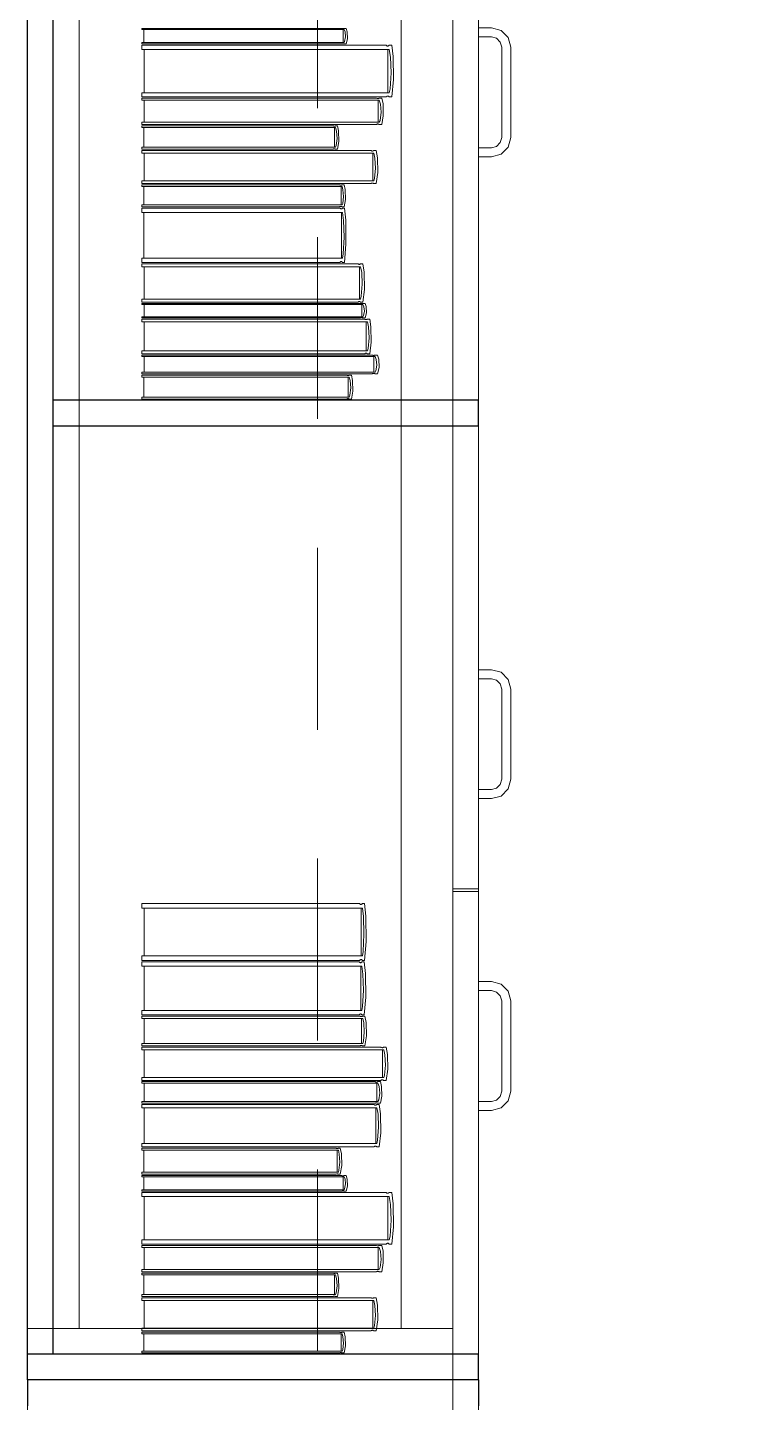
# Model space of a CAD drawing. Header units: inches. Extents: x -38 to 5698, y -33 to 92.
# Drawn here: x 122.845 to 123.408, y 34.982 to 36.049 of the extents above; entities that cross this region are included whole.
import ezdxf

# ---------------------------------------------------------------- set-up
doc = ezdxf.new("R2010")
doc.units = ezdxf.units.IN
doc.header["$MEASUREMENT"] = 0
doc.set_wipeout_variables(frame=1)
doc.linetypes.add('Hidden Line', pattern=[0.195611, 0.141111, -0.0545])
doc.linetypes.add('Wipeout_Contour', pattern=[1, 0, -1])
for name, color, linetype in [('02 _ ARQ _ ZON _ Espacio.3D', 7, 'Continuous'), ('08 _ STR _ EXT _ 09 Vigas', 7, 'Continuous'), ('Interior - Mobiliario', 7, 'Continuous')]:
    doc.layers.add(name, color=color, linetype=linetype)

msp = doc.modelspace()

# ---------------------------------------------------------------- linework, layer by layer
at = {"layer": '02 _ ARQ _ ZON _ Espacio.3D', "color": 254, "linetype": 'Continuous', "lineweight": 0, "flags": 128}
msp.add_lwpolyline([(136.57, 39.4), (130.07, 39.4), (130.07, 39), (129.57, 39), (129.57, 39.4), (129.37, 39.4), (129.37, 39.65), (126.5479, 39.65), (126.5479, 39.4), (123.07, 39.4), (123.07, 39), (122.845, 39), (122.845, 30.6), (123.07, 30.6), (123.07, 30.1999), (123.07, 29.75), (129.57, 29.75), (129.57, 30.6), (130.07, 30.6), (130.07, 29.75), (135.97, 29.75)], dxfattribs=at)
at = {"layer": 'Interior - Mobiliario', "color": 175, "linetype": 'Continuous', "lineweight": 13}
for p, q in [((122.865, 35.02), (122.865, 36.48)), ((123.175, 36.48), (123.175, 35.02)), ((122.9336, 36.0476), (122.9336, 36.0486)), ((122.9336, 36.0486), (123.0888, 36.0486)), ((123.0907, 36.0476), (122.9336, 36.0476)), ((122.9352, 36.0375), (122.9352, 36.0476)), ((123.0888, 36.0486), (123.0889, 36.0485)), ((123.0889, 36.0485), (123.0891, 36.0484)), ((123.0891, 36.0484), (123.0893, 36.0484)), ((123.0893, 36.0484), (123.0896, 36.0484)), ((123.0896, 36.0484), (123.0898, 36.0484)), ((123.0898, 36.0484), (123.09, 36.0484)), ((123.0899, 36.0476), (123.0899, 36.0375)), ((123.09, 36.0484), (123.0902, 36.0484)), ((123.0902, 36.0484), (123.0904, 36.0485)), ((123.0904, 36.0485), (123.0905, 36.0486)), ((123.0905, 36.0486), (123.0923, 36.0486)), ((123.0914, 36.0458), (123.0907, 36.0476)), ((123.0923, 36.0486), (123.0931, 36.0459)), ((123.195, 36.049), (123.205, 36.049)), ((123.195, 36.042), (123.195, 36.049)), ((123.205, 36.049), (123.2125, 36.047)), ((122.9336, 36.0365), (122.9336, 36.0375)), ((122.9336, 36.0375), (123.0907, 36.0375)), ((123.0891, 36.0366), (123.0889, 36.0366)), ((123.0893, 36.0367), (123.0891, 36.0366)), ((123.0895, 36.0367), (123.0893, 36.0367)), ((123.0897, 36.0367), (123.0895, 36.0367)), ((123.09, 36.0367), (123.0897, 36.0367)), ((123.0902, 36.0367), (123.09, 36.0367)), ((123.0904, 36.0366), (123.0902, 36.0367)), ((123.0907, 36.0375), (123.0911, 36.0384)), ((123.0911, 36.0384), (123.0918, 36.0421)), ((123.0918, 36.0421), (123.0914, 36.0458)), ((123.0933, 36.0405), (123.0923, 36.0365)), ((123.0931, 36.0459), (123.0933, 36.0405)), ((123.205, 36.042), (123.195, 36.042)), ((123.209, 36.0409), (123.205, 36.042)), ((123.2119, 36.038), (123.209, 36.0409)), ((123.213, 36.034), (123.2119, 36.038)), ((123.2125, 36.047), (123.218, 36.0415)), ((123.218, 36.0415), (123.22, 36.034)), ((123.0888, 36.0365), (122.9336, 36.0365)), ((122.9336, 36.0323), (122.9336, 36.0355)), ((122.9336, 36.0355), (123.1234, 36.0355)), ((123.1257, 36.0323), (122.9336, 36.0323)), ((122.9356, 35.9987), (122.9356, 36.0323)), ((123.0889, 36.0366), (123.0888, 36.0365)), ((123.0905, 36.0365), (123.0904, 36.0366)), ((123.0923, 36.0365), (123.0905, 36.0365)), ((123.1234, 36.0355), (123.1235, 36.0353)), ((123.1235, 36.0353), (123.1238, 36.0351)), ((123.1238, 36.0351), (123.1241, 36.0349)), ((123.1241, 36.0349), (123.1243, 36.0349)), ((123.1243, 36.0349), (123.1246, 36.0349)), ((123.1246, 36.0349), (123.1249, 36.035)), ((123.1247, 36.0323), (123.1247, 35.9987)), ((123.1249, 36.035), (123.1252, 36.0351)), ((123.1252, 36.0351), (123.1254, 36.0354)), ((123.1254, 36.0354), (123.1255, 36.0355)), ((123.1255, 36.0355), (123.1276, 36.0355)), ((123.1266, 36.0263), (123.1257, 36.0323)), ((123.1271, 36.014), (123.1266, 36.0263)), ((123.1276, 36.0355), (123.1287, 36.0267)), ((123.1287, 36.0267), (123.1289, 36.0088)), ((123.213, 35.964), (123.213, 36.034)), ((123.22, 36.034), (123.22, 35.964)), ((123.1263, 36.0017), (123.1271, 36.014)), ((123.1289, 36.0088), (123.1276, 35.9955)), ((122.9336, 35.9955), (122.9336, 35.9987)), ((122.9336, 35.9987), (123.1257, 35.9987)), ((123.1234, 35.9955), (122.9336, 35.9955)), ((122.9336, 35.9928), (122.9336, 35.9945)), ((122.9336, 35.9945), (123.1158, 35.9945)), ((123.1158, 35.9945), (123.1159, 35.9944)), ((123.1159, 35.9944), (123.1162, 35.9942)), ((123.1162, 35.9942), (123.1164, 35.9942)), ((123.1164, 35.9942), (123.1167, 35.9941)), ((123.1167, 35.9941), (123.117, 35.9941)), ((123.117, 35.9941), (123.1173, 35.9942)), ((123.1173, 35.9942), (123.1175, 35.9943)), ((123.1175, 35.9943), (123.1177, 35.9944)), ((123.1177, 35.9944), (123.1178, 35.9945)), ((123.1178, 35.9945), (123.1199, 35.9945)), ((123.1199, 35.9945), (123.1209, 35.99)), ((123.1235, 35.9956), (123.1234, 35.9955)), ((123.1237, 35.9959), (123.1235, 35.9956)), ((123.124, 35.996), (123.1237, 35.9959)), ((123.1243, 35.9961), (123.124, 35.996)), ((123.1246, 35.9961), (123.1243, 35.9961)), ((123.1249, 35.9961), (123.1246, 35.9961)), ((123.1251, 35.9959), (123.1249, 35.9961)), ((123.1254, 35.9957), (123.1251, 35.9959)), ((123.1255, 35.9955), (123.1254, 35.9957)), ((123.1276, 35.9955), (123.1255, 35.9955)), ((123.1257, 35.9987), (123.1263, 36.0017)), ((123.118, 35.9928), (122.9336, 35.9928)), ((122.9355, 35.9757), (122.9355, 35.9928)), ((123.1171, 35.9928), (123.1171, 35.9757)), ((123.1189, 35.9898), (123.118, 35.9928)), ((123.1186, 35.9772), (123.1193, 35.9835)), ((123.1193, 35.9835), (123.1189, 35.9898)), ((123.1209, 35.99), (123.1211, 35.9808)), ((122.9336, 35.974), (122.9336, 35.9757)), ((122.9336, 35.9757), (123.118, 35.9757)), ((123.1158, 35.974), (122.9336, 35.974)), ((122.9336, 35.9716), (122.9336, 35.973)), ((122.9336, 35.973), (123.0823, 35.973)), ((123.0823, 35.973), (123.0824, 35.9729)), ((123.0824, 35.9729), (123.0826, 35.9728)), ((123.0826, 35.9728), (123.0828, 35.9728)), ((123.0828, 35.9728), (123.083, 35.9727)), ((123.083, 35.9727), (123.0832, 35.9727)), ((123.0832, 35.9727), (123.0834, 35.9728)), ((123.0834, 35.9728), (123.0837, 35.9728)), ((123.0837, 35.9728), (123.0839, 35.973)), ((123.0839, 35.973), (123.0839, 35.973)), ((123.0839, 35.973), (123.0856, 35.973)), ((123.0856, 35.973), (123.0864, 35.969)), ((123.1159, 35.9741), (123.1158, 35.974)), ((123.1161, 35.9742), (123.1159, 35.9741)), ((123.1164, 35.9743), (123.1161, 35.9742)), ((123.1167, 35.9744), (123.1164, 35.9743)), ((123.1169, 35.9744), (123.1167, 35.9744)), ((123.1172, 35.9743), (123.1169, 35.9744)), ((123.1175, 35.9743), (123.1172, 35.9743)), ((123.1177, 35.9741), (123.1175, 35.9743)), ((123.1178, 35.974), (123.1177, 35.9741)), ((123.1199, 35.974), (123.1178, 35.974)), ((123.118, 35.9757), (123.1186, 35.9772)), ((123.1211, 35.9808), (123.1199, 35.974)), ((123.0841, 35.9716), (122.9336, 35.9716)), ((122.9352, 35.9563), (122.9352, 35.9716)), ((123.0833, 35.9716), (123.0833, 35.9563)), ((123.0848, 35.9688), (123.0841, 35.9716)), ((123.0845, 35.9577), (123.0852, 35.9632)), ((123.0852, 35.9632), (123.0848, 35.9688)), ((123.0864, 35.969), (123.0866, 35.9609)), ((123.2119, 35.96), (123.213, 35.964)), ((123.22, 35.964), (123.218, 35.9565)), ((122.9336, 35.9548), (122.9336, 35.9563)), ((122.9336, 35.9563), (123.0841, 35.9563)), ((123.0823, 35.9548), (122.9336, 35.9548)), ((122.9336, 35.9518), (122.9336, 35.9538)), ((122.9336, 35.9538), (123.1116, 35.9538)), ((123.1138, 35.9518), (122.9336, 35.9518)), ((122.9355, 35.9302), (122.9355, 35.9518)), ((123.0825, 35.955), (123.0823, 35.9549)), ((123.0823, 35.9549), (123.0823, 35.9548)), ((123.0827, 35.9551), (123.0825, 35.955)), ((123.083, 35.9551), (123.0827, 35.9551)), ((123.0832, 35.9551), (123.083, 35.9551)), ((123.0834, 35.9551), (123.0832, 35.9551)), ((123.0836, 35.955), (123.0834, 35.9551)), ((123.0838, 35.9549), (123.0836, 35.955)), ((123.0839, 35.9548), (123.0838, 35.9549)), ((123.0856, 35.9548), (123.0839, 35.9548)), ((123.0841, 35.9563), (123.0845, 35.9577)), ((123.0866, 35.9609), (123.0856, 35.9548)), ((123.1116, 35.9538), (123.1118, 35.9537)), ((123.1118, 35.9537), (123.112, 35.9535)), ((123.112, 35.9535), (123.1123, 35.9535)), ((123.1123, 35.9535), (123.1125, 35.9534)), ((123.1125, 35.9534), (123.1128, 35.9534)), ((123.1128, 35.9534), (123.1131, 35.9535)), ((123.1129, 35.9518), (123.1129, 35.9302)), ((123.1131, 35.9535), (123.1133, 35.9536)), ((123.1133, 35.9536), (123.1135, 35.9537)), ((123.1135, 35.9537), (123.1136, 35.9538)), ((123.1136, 35.9538), (123.1156, 35.9538)), ((123.1146, 35.9479), (123.1138, 35.9518)), ((123.1156, 35.9538), (123.1166, 35.9482)), ((123.195, 35.956), (123.205, 35.956)), ((123.195, 35.949), (123.195, 35.956)), ((123.205, 35.956), (123.209, 35.957)), ((123.209, 35.957), (123.2119, 35.96)), ((123.218, 35.9565), (123.2125, 35.951)), ((123.1151, 35.94), (123.1146, 35.9479)), ((123.1166, 35.9482), (123.1168, 35.9367)), ((123.205, 35.949), (123.195, 35.949)), ((123.2125, 35.951), (123.205, 35.949)), ((122.9336, 35.9282), (122.9336, 35.9302)), ((122.9336, 35.9302), (123.1138, 35.9302)), ((123.1138, 35.9302), (123.1143, 35.9322)), ((123.1143, 35.9322), (123.1151, 35.94)), ((123.1168, 35.9367), (123.1156, 35.9282)), ((123.1116, 35.9282), (122.9336, 35.9282)), ((122.9336, 35.9258), (122.9336, 35.9272)), ((122.9336, 35.9272), (123.0872, 35.9272)), ((123.0891, 35.9258), (122.9336, 35.9258)), ((122.9352, 35.9116), (122.9352, 35.9258)), ((123.0872, 35.9272), (123.0874, 35.9271)), ((123.0874, 35.9271), (123.0876, 35.927)), ((123.0876, 35.927), (123.0878, 35.9269)), ((123.0878, 35.9269), (123.088, 35.9269)), ((123.088, 35.9269), (123.0883, 35.9269)), ((123.0883, 35.9269), (123.0885, 35.9269)), ((123.0883, 35.9258), (123.0883, 35.9116)), ((123.0885, 35.9269), (123.0887, 35.927)), ((123.0887, 35.927), (123.0889, 35.9271)), ((123.0889, 35.9271), (123.089, 35.9272)), ((123.089, 35.9272), (123.0907, 35.9272)), ((123.0898, 35.9233), (123.0891, 35.9258)), ((123.0902, 35.9181), (123.0898, 35.9233)), ((123.0907, 35.9272), (123.0915, 35.9235)), ((123.0915, 35.9235), (123.0917, 35.9159)), ((123.1117, 35.9283), (123.1116, 35.9282)), ((123.112, 35.9284), (123.1117, 35.9283)), ((123.1122, 35.9285), (123.112, 35.9284)), ((123.1125, 35.9286), (123.1122, 35.9285)), ((123.1127, 35.9286), (123.1125, 35.9286)), ((123.113, 35.9286), (123.1127, 35.9286)), ((123.1133, 35.9285), (123.113, 35.9286)), ((123.1135, 35.9283), (123.1133, 35.9285)), ((123.1136, 35.9282), (123.1135, 35.9283)), ((123.1156, 35.9282), (123.1136, 35.9282)), ((122.9336, 35.9102), (122.9336, 35.9116)), ((122.9336, 35.9116), (123.0891, 35.9116)), ((123.0872, 35.9102), (122.9336, 35.9102)), ((122.9336, 35.9058), (122.9336, 35.9092)), ((122.9336, 35.9092), (123.0876, 35.9092)), ((123.0873, 35.9103), (123.0872, 35.9102)), ((123.0875, 35.9104), (123.0873, 35.9103)), ((123.0877, 35.9104), (123.0875, 35.9104)), ((123.0876, 35.9092), (123.0877, 35.909)), ((123.088, 35.9105), (123.0877, 35.9104)), ((123.0877, 35.909), (123.088, 35.9087)), ((123.0882, 35.9105), (123.088, 35.9105)), ((123.088, 35.9087), (123.0882, 35.9086)), ((123.0884, 35.9105), (123.0882, 35.9105)), ((123.0886, 35.9104), (123.0884, 35.9105)), ((123.0888, 35.9103), (123.0886, 35.9104)), ((123.089, 35.9102), (123.0888, 35.9103)), ((123.0889, 35.9086), (123.0891, 35.9088)), ((123.0907, 35.9102), (123.089, 35.9102)), ((123.0891, 35.9116), (123.0896, 35.9128)), ((123.0891, 35.9088), (123.0893, 35.909)), ((123.0893, 35.909), (123.0894, 35.9092)), ((123.0894, 35.9092), (123.0911, 35.9092)), ((123.0896, 35.9128), (123.0902, 35.9181)), ((123.0917, 35.9159), (123.0907, 35.9102)), ((123.0911, 35.9092), (123.0919, 35.8999)), ((123.0895, 35.9058), (122.9336, 35.9058)), ((122.9352, 35.8704), (122.9352, 35.9058)), ((123.0882, 35.9086), (123.0884, 35.9085)), ((123.0884, 35.9085), (123.0886, 35.9085)), ((123.0886, 35.9085), (123.0889, 35.9086)), ((123.0887, 35.9058), (123.0887, 35.8704)), ((123.0902, 35.8995), (123.0895, 35.9058)), ((123.0906, 35.8865), (123.0902, 35.8995)), ((123.0919, 35.8999), (123.0921, 35.8811)), ((123.09, 35.8736), (123.0906, 35.8865)), ((123.0921, 35.8811), (123.0911, 35.867)), ((122.9336, 35.867), (122.9336, 35.8704)), ((122.9336, 35.8704), (123.0895, 35.8704)), ((123.0876, 35.867), (122.9336, 35.867)), ((122.9336, 35.8636), (122.9336, 35.866)), ((122.9336, 35.866), (123.1015, 35.866)), ((123.0877, 35.8672), (123.0876, 35.867)), ((123.0879, 35.8674), (123.0877, 35.8672)), ((123.0881, 35.8676), (123.0879, 35.8674)), ((123.0883, 35.8677), (123.0881, 35.8676)), ((123.0886, 35.8677), (123.0883, 35.8677)), ((123.0888, 35.8676), (123.0886, 35.8677)), ((123.089, 35.8675), (123.0888, 35.8676)), ((123.0892, 35.8672), (123.089, 35.8675)), ((123.0894, 35.867), (123.0892, 35.8672)), ((123.0911, 35.867), (123.0894, 35.867)), ((123.0895, 35.8704), (123.09, 35.8736)), ((123.1015, 35.866), (123.1016, 35.8658)), ((123.1033, 35.8659), (123.1034, 35.866)), ((123.1034, 35.866), (123.1052, 35.866)), ((123.1052, 35.866), (123.1062, 35.8595)), ((123.1035, 35.8636), (122.9336, 35.8636)), ((122.9354, 35.8386), (122.9354, 35.8636)), ((123.1016, 35.8658), (123.1018, 35.8657)), ((123.1018, 35.8657), (123.1021, 35.8656)), ((123.1021, 35.8656), (123.1023, 35.8655)), ((123.1023, 35.8655), (123.1026, 35.8655)), ((123.1026, 35.8655), (123.1028, 35.8656)), ((123.1027, 35.8636), (123.1027, 35.8386)), ((123.1028, 35.8656), (123.1031, 35.8657)), ((123.1031, 35.8657), (123.1033, 35.8659)), ((123.1043, 35.8591), (123.1035, 35.8636)), ((123.1047, 35.85), (123.1043, 35.8591)), ((123.1062, 35.8595), (123.1064, 35.8461)), ((123.104, 35.8408), (123.1047, 35.85)), ((123.1064, 35.8461), (123.1052, 35.8362)), ((122.9336, 35.8362), (122.9336, 35.8386)), ((122.9336, 35.8386), (123.1035, 35.8386)), ((123.1015, 35.8362), (122.9336, 35.8362)), ((122.9336, 35.8343), (122.9336, 35.8352)), ((122.9336, 35.8352), (123.1031, 35.8352)), ((123.1052, 35.8343), (122.9336, 35.8343)), ((122.9354, 35.8249), (122.9354, 35.8343)), ((123.1016, 35.8363), (123.1015, 35.8362)), ((123.1018, 35.8365), (123.1016, 35.8363)), ((123.102, 35.8366), (123.1018, 35.8365)), ((123.1023, 35.8367), (123.102, 35.8366)), ((123.1025, 35.8367), (123.1023, 35.8367)), ((123.1028, 35.8366), (123.1025, 35.8367)), ((123.103, 35.8365), (123.1028, 35.8366)), ((123.1032, 35.8363), (123.103, 35.8365)), ((123.1031, 35.8352), (123.1032, 35.8351)), ((123.1034, 35.8362), (123.1032, 35.8363)), ((123.1032, 35.8351), (123.1035, 35.835)), ((123.1052, 35.8362), (123.1034, 35.8362)), ((123.1035, 35.8386), (123.104, 35.8408)), ((123.1035, 35.835), (123.1037, 35.835)), ((123.1037, 35.835), (123.104, 35.835)), ((123.104, 35.835), (123.1042, 35.835)), ((123.1042, 35.835), (123.1045, 35.835)), ((123.1043, 35.8343), (123.1043, 35.8249)), ((123.1045, 35.835), (123.1047, 35.8351)), ((123.1047, 35.8351), (123.1049, 35.8351)), ((123.1049, 35.8351), (123.105, 35.8352)), ((123.105, 35.8352), (123.1069, 35.8352)), ((123.106, 35.8326), (123.1052, 35.8343)), ((123.1069, 35.8352), (123.1079, 35.8327)), ((122.9336, 35.8241), (122.9336, 35.8249)), ((122.9336, 35.8249), (123.1052, 35.8249)), ((123.1031, 35.8241), (122.9336, 35.8241)), ((123.1032, 35.8241), (123.1031, 35.8241)), ((123.1034, 35.8242), (123.1032, 35.8241)), ((123.1037, 35.8242), (123.1034, 35.8242)), ((123.1039, 35.8242), (123.1037, 35.8242)), ((123.1042, 35.8242), (123.1039, 35.8242)), ((123.1044, 35.8242), (123.1042, 35.8242)), ((123.1047, 35.8242), (123.1044, 35.8242)), ((123.1049, 35.8241), (123.1047, 35.8242)), ((123.105, 35.8241), (123.1049, 35.8241)), ((123.1069, 35.8241), (123.105, 35.8241)), ((123.1052, 35.8249), (123.1057, 35.8258)), ((123.1057, 35.8258), (123.1064, 35.8292)), ((123.1064, 35.8292), (123.106, 35.8326)), ((123.1081, 35.8278), (123.1069, 35.8241)), ((123.1079, 35.8327), (123.1081, 35.8278)), ((122.9336, 35.8209), (122.9336, 35.8231)), ((122.9336, 35.8231), (123.1067, 35.8231)), ((123.1088, 35.8209), (122.9336, 35.8209)), ((122.9354, 35.8209), (123.1079, 35.8209)), ((122.9354, 35.7983), (122.9354, 35.8209)), ((123.1067, 35.8231), (123.1068, 35.8229)), ((123.1068, 35.8229), (123.107, 35.8228)), ((123.107, 35.8228), (123.1073, 35.8227)), ((123.1073, 35.8227), (123.1075, 35.8226)), ((123.1075, 35.8226), (123.1078, 35.8226)), ((123.1078, 35.8226), (123.1081, 35.8227)), ((123.1079, 35.8209), (123.1079, 35.7983)), ((123.1081, 35.8227), (123.1083, 35.8228)), ((123.1083, 35.8228), (123.1085, 35.823)), ((123.1085, 35.823), (123.1086, 35.8231)), ((123.1086, 35.8231), (123.1106, 35.8231)), ((123.1096, 35.8169), (123.1088, 35.8209)), ((123.11, 35.8086), (123.1096, 35.8169)), ((123.1106, 35.8231), (123.1115, 35.8171)), ((123.1115, 35.8171), (123.1117, 35.8051)), ((123.1093, 35.8003), (123.11, 35.8086)), ((123.1117, 35.8051), (123.1106, 35.7961)), ((122.9336, 35.7961), (122.9336, 35.7983)), ((122.9336, 35.7983), (123.1088, 35.7983)), ((123.1067, 35.7961), (122.9336, 35.7961)), ((122.9336, 35.794), (122.9336, 35.7951)), ((122.9336, 35.7951), (123.1125, 35.7951)), ((123.1147, 35.794), (122.9336, 35.794)), ((123.1079, 35.7983), (122.9354, 35.7983)), ((122.9355, 35.7818), (122.9355, 35.794)), ((123.1068, 35.7962), (123.1067, 35.7961)), ((123.107, 35.7964), (123.1068, 35.7962)), ((123.1072, 35.7965), (123.107, 35.7964)), ((123.1075, 35.7966), (123.1072, 35.7965)), ((123.1078, 35.7966), (123.1075, 35.7966)), ((123.108, 35.7965), (123.1078, 35.7966)), ((123.1083, 35.7964), (123.108, 35.7965)), ((123.1085, 35.7963), (123.1083, 35.7964)), ((123.1086, 35.7961), (123.1085, 35.7963)), ((123.1106, 35.7961), (123.1086, 35.7961)), ((123.1088, 35.7983), (123.1093, 35.8003)), ((123.1125, 35.7951), (123.1127, 35.795)), ((123.1127, 35.795), (123.1129, 35.795)), ((123.1129, 35.795), (123.1132, 35.7949)), ((123.1132, 35.7949), (123.1135, 35.7949)), ((123.1135, 35.7949), (123.1137, 35.7949)), ((123.1137, 35.7949), (123.114, 35.7949)), ((123.1138, 35.794), (123.1138, 35.7818)), ((123.114, 35.7949), (123.1142, 35.795)), ((123.1142, 35.795), (123.1145, 35.7951)), ((123.1145, 35.7951), (123.1146, 35.7951)), ((123.1146, 35.7951), (123.1166, 35.7951)), ((123.1156, 35.7918), (123.1147, 35.794)), ((123.116, 35.7873), (123.1156, 35.7918)), ((123.1166, 35.7951), (123.1176, 35.7919)), ((123.1176, 35.7919), (123.1178, 35.7855)), ((122.9336, 35.7806), (122.9336, 35.7818)), ((122.9336, 35.7818), (123.1147, 35.7818)), ((123.1125, 35.7806), (122.9336, 35.7806)), ((123.1127, 35.7807), (123.1125, 35.7806)), ((123.1129, 35.7808), (123.1127, 35.7807)), ((123.1131, 35.7808), (123.1129, 35.7808)), ((123.1134, 35.7808), (123.1131, 35.7808)), ((123.1137, 35.7809), (123.1134, 35.7808)), ((123.1139, 35.7808), (123.1137, 35.7809)), ((123.1142, 35.7808), (123.1139, 35.7808)), ((123.1144, 35.7807), (123.1142, 35.7808)), ((123.1146, 35.7806), (123.1144, 35.7807)), ((123.1166, 35.7806), (123.1146, 35.7806)), ((123.1147, 35.7818), (123.1153, 35.7829)), ((123.1153, 35.7829), (123.116, 35.7873)), ((123.1178, 35.7855), (123.1166, 35.7806)), ((122.9336, 35.7781), (122.9336, 35.7796)), ((122.9336, 35.7796), (123.0927, 35.7796)), ((123.0947, 35.7781), (122.9336, 35.7781)), ((123.0927, 35.7796), (123.0929, 35.7795)), ((123.0929, 35.7795), (123.0931, 35.7794)), ((123.0931, 35.7794), (123.0933, 35.7793)), ((123.0933, 35.7793), (123.0936, 35.7793)), ((123.0936, 35.7793), (123.0938, 35.7793)), ((123.0938, 35.7793), (123.094, 35.7793)), ((123.094, 35.7793), (123.0943, 35.7794)), ((123.0943, 35.7794), (123.0945, 35.7795)), ((123.0945, 35.7795), (123.0945, 35.7796)), ((123.0945, 35.7796), (123.0963, 35.7796)), ((123.0954, 35.7753), (123.0947, 35.7781)), ((123.0958, 35.7696), (123.0954, 35.7753)), ((123.0963, 35.7796), (123.0972, 35.7755)), ((123.0972, 35.7755), (123.0974, 35.7672)), ((123.205, 35.551), (123.195, 35.551)), ((123.195, 35.551), (123.195, 35.544)), ((123.2125, 35.549), (123.205, 35.551)), ((123.218, 35.5435), (123.2125, 35.549)), ((123.195, 35.544), (123.205, 35.544)), ((123.205, 35.544), (123.209, 35.5429)), ((123.209, 35.5429), (123.2119, 35.54)), ((123.2119, 35.54), (123.213, 35.536)), ((123.213, 35.536), (123.213, 35.466)), ((123.22, 35.536), (123.218, 35.5435)), ((123.22, 35.466), (123.22, 35.536)), ((123.2119, 35.462), (123.209, 35.459)), ((123.213, 35.466), (123.2119, 35.462)), ((123.218, 35.4585), (123.22, 35.466)), ((123.205, 35.458), (123.195, 35.458)), ((123.195, 35.458), (123.195, 35.451)), ((123.195, 35.451), (123.205, 35.451)), ((123.209, 35.459), (123.205, 35.458)), ((123.205, 35.451), (123.2125, 35.453)), ((123.2125, 35.453), (123.218, 35.4585)), ((123.195, 35.381), (123.175, 35.381)), ((123.195, 35.379), (123.175, 35.379)), ((122.9336, 35.3661), (122.9336, 35.3696)), ((122.9336, 35.3696), (123.1028, 35.3696)), ((123.1049, 35.3661), (122.9336, 35.3661)), ((122.9354, 35.3289), (122.9354, 35.3661)), ((123.1028, 35.3696), (123.1029, 35.3693)), ((123.1029, 35.3693), (123.1032, 35.3691)), ((123.1032, 35.3691), (123.1034, 35.3689)), ((123.1034, 35.3689), (123.1037, 35.3688)), ((123.1037, 35.3688), (123.1039, 35.3689)), ((123.1039, 35.3689), (123.1042, 35.369)), ((123.104, 35.3661), (123.104, 35.3289)), ((123.1042, 35.369), (123.1044, 35.3691)), ((123.1044, 35.3691), (123.1046, 35.3694)), ((123.1046, 35.3694), (123.1047, 35.3696)), ((123.1047, 35.3696), (123.1066, 35.3696)), ((123.1057, 35.3594), (123.1049, 35.3661)), ((123.1066, 35.3696), (123.1075, 35.3599)), ((123.1061, 35.3458), (123.1057, 35.3594)), ((123.1075, 35.3599), (123.1078, 35.3401)), ((123.1054, 35.3323), (123.1061, 35.3458)), ((123.1078, 35.3401), (123.1066, 35.3254)), ((122.9336, 35.3254), (122.9336, 35.3289)), ((122.9336, 35.3289), (123.1049, 35.3289)), ((123.1028, 35.3254), (122.9336, 35.3254)), ((122.9336, 35.3211), (122.9336, 35.3244)), ((122.9336, 35.3244), (123.1025, 35.3244)), ((123.1025, 35.3244), (123.1026, 35.3242)), ((123.1026, 35.3242), (123.1028, 35.3239)), ((123.1029, 35.3256), (123.1028, 35.3254)), ((123.1028, 35.3239), (123.1031, 35.3238)), ((123.1031, 35.3258), (123.1029, 35.3256)), ((123.1034, 35.326), (123.1031, 35.3258)), ((123.1031, 35.3238), (123.1033, 35.3237)), ((123.1033, 35.3237), (123.1036, 35.3237)), ((123.1036, 35.3261), (123.1034, 35.326)), ((123.1039, 35.3261), (123.1036, 35.3261)), ((123.1036, 35.3237), (123.1038, 35.3238)), ((123.1038, 35.3238), (123.1041, 35.324)), ((123.1041, 35.3261), (123.1039, 35.3261)), ((123.1044, 35.3259), (123.1041, 35.3261)), ((123.1041, 35.324), (123.1043, 35.3242)), ((123.1043, 35.3242), (123.1044, 35.3244)), ((123.1046, 35.3256), (123.1044, 35.3259)), ((123.1044, 35.3244), (123.1063, 35.3244)), ((123.1047, 35.3254), (123.1046, 35.3256)), ((123.1066, 35.3254), (123.1047, 35.3254)), ((123.1049, 35.3289), (123.1054, 35.3323)), ((123.1063, 35.3244), (123.1072, 35.3154)), ((123.1045, 35.3211), (122.9336, 35.3211)), ((122.9354, 35.2865), (122.9354, 35.3211)), ((123.1037, 35.3211), (123.1037, 35.2865)), ((123.1053, 35.3149), (123.1045, 35.3211)), ((123.1058, 35.3023), (123.1053, 35.3149)), ((123.1072, 35.3154), (123.1074, 35.297)), ((123.105, 35.2897), (123.1058, 35.3023)), ((123.195, 35.309), (123.205, 35.309)), ((123.195, 35.302), (123.195, 35.309)), ((123.205, 35.302), (123.195, 35.302)), ((123.205, 35.309), (123.2125, 35.307)), ((123.209, 35.3009), (123.205, 35.302)), ((123.2119, 35.298), (123.209, 35.3009)), ((123.2125, 35.307), (123.218, 35.3015)), ((123.218, 35.3015), (123.22, 35.294)), ((123.1074, 35.297), (123.1063, 35.2832)), ((123.213, 35.294), (123.2119, 35.298)), ((123.213, 35.224), (123.213, 35.294)), ((123.22, 35.294), (123.22, 35.224)), ((122.9336, 35.2832), (122.9336, 35.2865)), ((122.9336, 35.2865), (123.1045, 35.2865)), ((123.1025, 35.2832), (122.9336, 35.2832)), ((122.9336, 35.2804), (122.9336, 35.2822)), ((122.9336, 35.2822), (123.103, 35.2822)), ((123.1051, 35.2804), (122.9336, 35.2804)), ((122.9354, 35.261), (122.9354, 35.2804)), ((123.1026, 35.2834), (123.1025, 35.2832)), ((123.1028, 35.2837), (123.1026, 35.2834)), ((123.103, 35.2838), (123.1028, 35.2837)), ((123.1033, 35.2839), (123.103, 35.2838)), ((123.103, 35.2822), (123.1032, 35.2821)), ((123.1032, 35.2821), (123.1034, 35.282)), ((123.1035, 35.2839), (123.1033, 35.2839)), ((123.1034, 35.282), (123.1036, 35.2819)), ((123.1038, 35.2839), (123.1035, 35.2839)), ((123.1036, 35.2819), (123.1039, 35.2819)), ((123.104, 35.2837), (123.1038, 35.2839)), ((123.1039, 35.2819), (123.1042, 35.2819)), ((123.1042, 35.2835), (123.104, 35.2837)), ((123.1044, 35.2832), (123.1042, 35.2835)), ((123.1042, 35.2819), (123.1044, 35.2819)), ((123.1042, 35.2804), (123.1042, 35.261)), ((123.1063, 35.2832), (123.1044, 35.2832)), ((123.1044, 35.2819), (123.1046, 35.282)), ((123.1045, 35.2865), (123.105, 35.2897)), ((123.1046, 35.282), (123.1049, 35.2822)), ((123.1049, 35.2822), (123.105, 35.2822)), ((123.105, 35.2822), (123.1068, 35.2822)), ((123.1059, 35.2769), (123.1051, 35.2804)), ((123.1068, 35.2822), (123.1078, 35.2772)), ((123.1056, 35.2627), (123.1063, 35.2698)), ((123.1063, 35.2698), (123.1059, 35.2769)), ((123.1078, 35.2772), (123.108, 35.2669)), ((122.9336, 35.2592), (122.9336, 35.261)), ((122.9336, 35.261), (123.1051, 35.261)), ((123.103, 35.2592), (122.9336, 35.2592)), ((122.9336, 35.2561), (122.9336, 35.2582)), ((122.9336, 35.2582), (123.1192, 35.2582)), ((123.1031, 35.2592), (123.103, 35.2592)), ((123.1034, 35.2594), (123.1031, 35.2592)), ((123.1036, 35.2595), (123.1034, 35.2594)), ((123.1038, 35.2595), (123.1036, 35.2595)), ((123.1041, 35.2595), (123.1038, 35.2595)), ((123.1043, 35.2595), (123.1041, 35.2595)), ((123.1046, 35.2594), (123.1043, 35.2595)), ((123.1048, 35.2593), (123.1046, 35.2594)), ((123.105, 35.2592), (123.1048, 35.2593)), ((123.1068, 35.2592), (123.105, 35.2592)), ((123.1051, 35.261), (123.1056, 35.2627)), ((123.108, 35.2669), (123.1068, 35.2592)), ((123.1192, 35.2582), (123.1193, 35.258)), ((123.1193, 35.258), (123.1196, 35.2579)), ((123.1196, 35.2579), (123.1198, 35.2578)), ((123.1207, 35.2578), (123.1209, 35.2579)), ((123.1209, 35.2579), (123.1212, 35.2581)), ((123.1212, 35.2581), (123.1213, 35.2582)), ((123.1213, 35.2582), (123.1233, 35.2582)), ((123.1233, 35.2582), (123.1244, 35.2525)), ((123.1214, 35.2561), (122.9336, 35.2561)), ((122.9355, 35.2345), (122.9355, 35.2561)), ((123.1198, 35.2578), (123.1201, 35.2577)), ((123.1201, 35.2577), (123.1204, 35.2577)), ((123.1204, 35.2577), (123.1207, 35.2578)), ((123.1205, 35.2561), (123.1205, 35.2345)), ((123.1223, 35.2522), (123.1214, 35.2561)), ((123.1228, 35.2443), (123.1223, 35.2522)), ((123.1244, 35.2525), (123.1246, 35.241)), ((123.122, 35.2364), (123.1228, 35.2443)), ((123.1246, 35.241), (123.1233, 35.2324)), ((122.9336, 35.2324), (122.9336, 35.2345)), ((122.9336, 35.2345), (123.1214, 35.2345)), ((123.1192, 35.2324), (122.9336, 35.2324)), ((122.9336, 35.2301), (122.9336, 35.2314)), ((122.9336, 35.2314), (123.1147, 35.2314)), ((123.1169, 35.2301), (122.9336, 35.2301)), ((122.9355, 35.216), (122.9355, 35.2301)), ((123.1147, 35.2314), (123.1149, 35.2313)), ((123.1149, 35.2313), (123.1151, 35.2312)), ((123.1151, 35.2312), (123.1154, 35.2312)), ((123.1154, 35.2312), (123.1156, 35.2311)), ((123.1156, 35.2311), (123.1159, 35.2311)), ((123.1159, 35.2311), (123.1162, 35.2312)), ((123.116, 35.2301), (123.116, 35.216)), ((123.1162, 35.2312), (123.1164, 35.2312)), ((123.1164, 35.2312), (123.1167, 35.2313)), ((123.1167, 35.2313), (123.1168, 35.2314)), ((123.1168, 35.2314), (123.1188, 35.2314)), ((123.1178, 35.2276), (123.1169, 35.2301)), ((123.1183, 35.2224), (123.1178, 35.2276)), ((123.1188, 35.2314), (123.1198, 35.2277)), ((123.1193, 35.2325), (123.1192, 35.2324)), ((123.1195, 35.2327), (123.1193, 35.2325)), ((123.1198, 35.2328), (123.1195, 35.2327)), ((123.12, 35.2328), (123.1198, 35.2328)), ((123.1198, 35.2277), (123.12, 35.2202)), ((123.1203, 35.2328), (123.12, 35.2328)), ((123.1206, 35.2328), (123.1203, 35.2328)), ((123.1209, 35.2327), (123.1206, 35.2328)), ((123.1211, 35.2325), (123.1209, 35.2327)), ((123.1213, 35.2324), (123.1211, 35.2325)), ((123.1233, 35.2324), (123.1213, 35.2324)), ((123.1214, 35.2345), (123.122, 35.2364)), ((122.9336, 35.2146), (122.9336, 35.216)), ((122.9336, 35.216), (123.1169, 35.216)), ((123.1169, 35.216), (123.1175, 35.2173)), ((123.1175, 35.2173), (123.1183, 35.2224)), ((123.12, 35.2202), (123.1188, 35.2146)), ((123.195, 35.216), (123.205, 35.216)), ((123.195, 35.209), (123.195, 35.216)), ((123.205, 35.216), (123.209, 35.217)), ((123.209, 35.217), (123.2119, 35.22)), ((123.2119, 35.22), (123.213, 35.224)), ((123.218, 35.2165), (123.2125, 35.211)), ((123.22, 35.224), (123.218, 35.2165)), ((123.1147, 35.2146), (122.9336, 35.2146)), ((122.9336, 35.211), (122.9336, 35.2136)), ((122.9336, 35.2136), (123.1139, 35.2136)), ((123.1161, 35.211), (122.9336, 35.211)), ((122.9355, 35.1835), (122.9355, 35.211)), ((123.1139, 35.2136), (123.1141, 35.2135)), ((123.1141, 35.2135), (123.1143, 35.2133)), ((123.1143, 35.2133), (123.1146, 35.2132)), ((123.1146, 35.2132), (123.1148, 35.2131)), ((123.1148, 35.2147), (123.1147, 35.2146)), ((123.1151, 35.2148), (123.1148, 35.2147)), ((123.1148, 35.2131), (123.1151, 35.2131)), ((123.1153, 35.2149), (123.1151, 35.2148)), ((123.1151, 35.2131), (123.1154, 35.2132)), ((123.1152, 35.211), (123.1152, 35.1835)), ((123.1156, 35.2149), (123.1153, 35.2149)), ((123.1154, 35.2132), (123.1156, 35.2133)), ((123.1159, 35.2149), (123.1156, 35.2149)), ((123.1156, 35.2133), (123.1159, 35.2135)), ((123.1161, 35.2149), (123.1159, 35.2149)), ((123.1159, 35.2135), (123.116, 35.2136)), ((123.116, 35.2136), (123.118, 35.2136)), ((123.1164, 35.2148), (123.1161, 35.2149)), ((123.117, 35.2061), (123.1161, 35.211)), ((123.1166, 35.2147), (123.1164, 35.2148)), ((123.1168, 35.2146), (123.1166, 35.2147)), ((123.1188, 35.2146), (123.1168, 35.2146)), ((123.1174, 35.196), (123.117, 35.2061)), ((123.118, 35.2136), (123.119, 35.2065)), ((123.119, 35.2065), (123.1192, 35.1918)), ((123.205, 35.209), (123.195, 35.209)), ((123.2125, 35.211), (123.205, 35.209)), ((123.1167, 35.186), (123.1174, 35.196)), ((122.9336, 35.1808), (122.9336, 35.1835)), ((122.9336, 35.1835), (123.1161, 35.1835)), ((123.1161, 35.1835), (123.1167, 35.186)), ((123.1192, 35.1918), (123.118, 35.1808)), ((123.1139, 35.1808), (122.9336, 35.1808)), ((122.9336, 35.1782), (122.9336, 35.1798)), ((122.9336, 35.1798), (123.0844, 35.1798)), ((123.0862, 35.1782), (122.9336, 35.1782)), ((122.9352, 35.1611), (122.9352, 35.1782)), ((123.0844, 35.1798), (123.0845, 35.1797)), ((123.0845, 35.1797), (123.0847, 35.1796)), ((123.0847, 35.1796), (123.0849, 35.1795)), ((123.0849, 35.1795), (123.0851, 35.1795)), ((123.0851, 35.1795), (123.0854, 35.1795)), ((123.0854, 35.1795), (123.0856, 35.1796)), ((123.0854, 35.1782), (123.0854, 35.1611)), ((123.0856, 35.1796), (123.0858, 35.1796)), ((123.0858, 35.1796), (123.086, 35.1798)), ((123.086, 35.1798), (123.0861, 35.1798)), ((123.0861, 35.1798), (123.0877, 35.1798)), ((123.0869, 35.1752), (123.0862, 35.1782)), ((123.0873, 35.1689), (123.0869, 35.1752)), ((123.0877, 35.1798), (123.0886, 35.1754)), ((123.0886, 35.1754), (123.0888, 35.1663)), ((123.114, 35.181), (123.1139, 35.1808)), ((123.1143, 35.1812), (123.114, 35.181)), ((123.1145, 35.1813), (123.1143, 35.1812)), ((123.1148, 35.1814), (123.1145, 35.1813)), ((123.1151, 35.1814), (123.1148, 35.1814)), ((123.1153, 35.1813), (123.1151, 35.1814)), ((123.1156, 35.1812), (123.1153, 35.1813)), ((123.1158, 35.181), (123.1156, 35.1812)), ((123.116, 35.1808), (123.1158, 35.181)), ((123.118, 35.1808), (123.116, 35.1808)), ((123.0862, 35.1611), (123.0867, 35.1626)), ((123.0867, 35.1626), (123.0873, 35.1689)), ((123.0888, 35.1663), (123.0877, 35.1595)), ((122.9336, 35.1595), (122.9336, 35.1611)), ((122.9336, 35.1611), (123.0862, 35.1611)), ((123.0844, 35.1595), (122.9336, 35.1595)), ((122.9336, 35.1575), (122.9336, 35.1585)), ((122.9336, 35.1585), (123.0888, 35.1585)), ((123.0907, 35.1575), (122.9336, 35.1575)), ((122.9352, 35.1474), (122.9352, 35.1575)), ((123.0845, 35.1595), (123.0844, 35.1595)), ((123.0846, 35.1597), (123.0845, 35.1595)), ((123.0849, 35.1598), (123.0846, 35.1597)), ((123.0851, 35.1598), (123.0849, 35.1598)), ((123.0853, 35.1598), (123.0851, 35.1598)), ((123.0855, 35.1598), (123.0853, 35.1598)), ((123.0857, 35.1597), (123.0855, 35.1598)), ((123.0859, 35.1596), (123.0857, 35.1597)), ((123.0861, 35.1595), (123.0859, 35.1596)), ((123.0877, 35.1595), (123.0861, 35.1595)), ((123.0888, 35.1585), (123.0889, 35.1584)), ((123.0889, 35.1584), (123.0891, 35.1583)), ((123.0891, 35.1583), (123.0893, 35.1583)), ((123.0893, 35.1583), (123.0896, 35.1583)), ((123.0896, 35.1583), (123.0898, 35.1583)), ((123.0898, 35.1583), (123.09, 35.1583)), ((123.0899, 35.1575), (123.0899, 35.1474)), ((123.09, 35.1583), (123.0902, 35.1583)), ((123.0902, 35.1583), (123.0904, 35.1584)), ((123.0904, 35.1584), (123.0905, 35.1585)), ((123.0905, 35.1585), (123.0923, 35.1585)), ((123.0914, 35.1557), (123.0907, 35.1575)), ((123.0911, 35.1483), (123.0918, 35.152)), ((123.0918, 35.152), (123.0914, 35.1557)), ((123.0923, 35.1585), (123.0931, 35.1558)), ((123.0931, 35.1558), (123.0933, 35.1504)), ((122.9336, 35.1464), (122.9336, 35.1474)), ((122.9336, 35.1474), (123.0907, 35.1474)), ((123.0888, 35.1464), (122.9336, 35.1464)), ((122.9336, 35.1422), (122.9336, 35.1454)), ((122.9336, 35.1454), (123.1234, 35.1454)), ((123.1257, 35.1422), (122.9336, 35.1422)), ((122.9356, 35.1086), (122.9356, 35.1422)), ((123.0889, 35.1465), (123.0888, 35.1464)), ((123.0891, 35.1465), (123.0889, 35.1465)), ((123.0893, 35.1466), (123.0891, 35.1465)), ((123.0895, 35.1466), (123.0893, 35.1466)), ((123.0897, 35.1466), (123.0895, 35.1466)), ((123.09, 35.1466), (123.0897, 35.1466)), ((123.0902, 35.1466), (123.09, 35.1466)), ((123.0904, 35.1465), (123.0902, 35.1466)), ((123.0905, 35.1464), (123.0904, 35.1465)), ((123.0923, 35.1464), (123.0905, 35.1464)), ((123.0907, 35.1474), (123.0911, 35.1483)), ((123.0933, 35.1504), (123.0923, 35.1464)), ((123.1234, 35.1454), (123.1235, 35.1452)), ((123.1235, 35.1452), (123.1238, 35.145)), ((123.1238, 35.145), (123.1241, 35.1448)), ((123.1241, 35.1448), (123.1243, 35.1448)), ((123.1243, 35.1448), (123.1246, 35.1448)), ((123.1246, 35.1448), (123.1249, 35.1449)), ((123.1247, 35.1422), (123.1247, 35.1086)), ((123.1249, 35.1449), (123.1252, 35.145)), ((123.1252, 35.145), (123.1254, 35.1453)), ((123.1254, 35.1453), (123.1255, 35.1454)), ((123.1255, 35.1454), (123.1276, 35.1454)), ((123.1266, 35.1362), (123.1257, 35.1422)), ((123.1276, 35.1454), (123.1287, 35.1366)), ((123.1271, 35.1239), (123.1266, 35.1362)), ((123.1287, 35.1366), (123.1289, 35.1187)), ((123.1263, 35.1116), (123.1271, 35.1239)), ((122.9336, 35.1054), (122.9336, 35.1086)), ((122.9336, 35.1086), (123.1257, 35.1086)), ((123.1257, 35.1086), (123.1263, 35.1116)), ((123.1289, 35.1187), (123.1276, 35.1054)), ((123.1234, 35.1054), (122.9336, 35.1054)), ((122.9336, 35.1027), (122.9336, 35.1044)), ((122.9336, 35.1044), (123.1158, 35.1044)), ((123.118, 35.1027), (122.9336, 35.1027)), ((122.9355, 35.0856), (122.9355, 35.1027)), ((123.1158, 35.1044), (123.1159, 35.1043)), ((123.1159, 35.1043), (123.1162, 35.1041)), ((123.1162, 35.1041), (123.1164, 35.1041)), ((123.1164, 35.1041), (123.1167, 35.104)), ((123.1167, 35.104), (123.117, 35.104)), ((123.117, 35.104), (123.1173, 35.1041)), ((123.1171, 35.1027), (123.1171, 35.0856)), ((123.1173, 35.1041), (123.1175, 35.1042)), ((123.1175, 35.1042), (123.1177, 35.1043)), ((123.1177, 35.1043), (123.1178, 35.1044)), ((123.1178, 35.1044), (123.1199, 35.1044)), ((123.1189, 35.0997), (123.118, 35.1027)), ((123.1193, 35.0934), (123.1189, 35.0997)), ((123.1199, 35.1044), (123.1209, 35.0999)), ((123.1209, 35.0999), (123.1211, 35.0907)), ((123.1235, 35.1055), (123.1234, 35.1054)), ((123.1237, 35.1058), (123.1235, 35.1055)), ((123.124, 35.1059), (123.1237, 35.1058)), ((123.1243, 35.106), (123.124, 35.1059)), ((123.1246, 35.106), (123.1243, 35.106)), ((123.1249, 35.106), (123.1246, 35.106)), ((123.1251, 35.1058), (123.1249, 35.106)), ((123.1254, 35.1056), (123.1251, 35.1058)), ((123.1255, 35.1054), (123.1254, 35.1056)), ((123.1276, 35.1054), (123.1255, 35.1054)), ((123.1186, 35.0871), (123.1193, 35.0934)), ((123.1211, 35.0907), (123.1199, 35.0839)), ((122.9336, 35.0839), (122.9336, 35.0856)), ((122.9336, 35.0856), (123.118, 35.0856)), ((123.1158, 35.0839), (122.9336, 35.0839)), ((122.9336, 35.0815), (122.9336, 35.0829)), ((122.9336, 35.0829), (123.0823, 35.0829)), ((123.0841, 35.0815), (122.9336, 35.0815)), ((122.9352, 35.0662), (122.9352, 35.0815)), ((123.0823, 35.0829), (123.0824, 35.0828)), ((123.0824, 35.0828), (123.0826, 35.0827)), ((123.0826, 35.0827), (123.0828, 35.0827)), ((123.0828, 35.0827), (123.083, 35.0826)), ((123.083, 35.0826), (123.0832, 35.0826)), ((123.0832, 35.0826), (123.0834, 35.0827)), ((123.0833, 35.0815), (123.0833, 35.0662)), ((123.0834, 35.0827), (123.0837, 35.0827)), ((123.0837, 35.0827), (123.0839, 35.0829)), ((123.0839, 35.0829), (123.0839, 35.0829)), ((123.0839, 35.0829), (123.0856, 35.0829)), ((123.0848, 35.0787), (123.0841, 35.0815)), ((123.0852, 35.0731), (123.0848, 35.0787)), ((123.0856, 35.0829), (123.0864, 35.0789)), ((123.0864, 35.0789), (123.0866, 35.0708)), ((123.1159, 35.084), (123.1158, 35.0839)), ((123.1161, 35.0841), (123.1159, 35.084)), ((123.1164, 35.0842), (123.1161, 35.0841)), ((123.1167, 35.0843), (123.1164, 35.0842)), ((123.1169, 35.0843), (123.1167, 35.0843)), ((123.1172, 35.0842), (123.1169, 35.0843)), ((123.1175, 35.0842), (123.1172, 35.0842)), ((123.1177, 35.084), (123.1175, 35.0842)), ((123.1178, 35.0839), (123.1177, 35.084)), ((123.1199, 35.0839), (123.1178, 35.0839)), ((123.118, 35.0856), (123.1186, 35.0871)), ((122.9336, 35.0647), (122.9336, 35.0662)), ((122.9336, 35.0662), (123.0841, 35.0662)), ((123.0841, 35.0662), (123.0845, 35.0676)), ((123.0845, 35.0676), (123.0852, 35.0731)), ((123.0866, 35.0708), (123.0856, 35.0647)), ((123.0823, 35.0647), (122.9336, 35.0647)), ((122.9336, 35.0617), (122.9336, 35.0637)), ((122.9336, 35.0637), (123.1116, 35.0637)), ((123.1138, 35.0617), (122.9336, 35.0617)), ((122.9355, 35.0401), (122.9355, 35.0617)), ((123.0825, 35.0649), (123.0823, 35.0648)), ((123.0823, 35.0648), (123.0823, 35.0647)), ((123.0827, 35.065), (123.0825, 35.0649)), ((123.083, 35.065), (123.0827, 35.065)), ((123.0832, 35.065), (123.083, 35.065)), ((123.0834, 35.065), (123.0832, 35.065)), ((123.0836, 35.0649), (123.0834, 35.065)), ((123.0838, 35.0648), (123.0836, 35.0649)), ((123.0839, 35.0647), (123.0838, 35.0648)), ((123.0856, 35.0647), (123.0839, 35.0647)), ((123.1116, 35.0637), (123.1118, 35.0636)), ((123.1118, 35.0636), (123.112, 35.0634)), ((123.112, 35.0634), (123.1123, 35.0633)), ((123.1123, 35.0633), (123.1125, 35.0633)), ((123.1125, 35.0633), (123.1128, 35.0633)), ((123.1128, 35.0633), (123.1131, 35.0634)), ((123.1129, 35.0617), (123.1129, 35.0401)), ((123.1131, 35.0634), (123.1133, 35.0635)), ((123.1133, 35.0635), (123.1135, 35.0636)), ((123.1135, 35.0636), (123.1136, 35.0637)), ((123.1136, 35.0637), (123.1156, 35.0637)), ((123.1146, 35.0578), (123.1138, 35.0617)), ((123.1151, 35.0499), (123.1146, 35.0578)), ((123.1156, 35.0637), (123.1166, 35.0581)), ((123.1166, 35.0581), (123.1168, 35.0466)), ((123.1143, 35.0421), (123.1151, 35.0499)), ((123.1168, 35.0466), (123.1156, 35.0381)), ((123.135, 35.04), (122.885, 35.04)), ((122.9336, 35.0381), (122.9336, 35.0401)), ((122.9336, 35.0401), (123.1138, 35.0401)), ((123.1116, 35.0381), (122.9336, 35.0381)), ((122.9336, 35.0358), (122.9336, 35.0371)), ((122.9336, 35.0371), (123.0872, 35.0371)), ((123.0891, 35.0358), (122.9336, 35.0358)), ((123.0872, 35.0371), (123.0874, 35.037)), ((123.0874, 35.037), (123.0876, 35.0369)), ((123.0876, 35.0369), (123.0878, 35.0368)), ((123.0878, 35.0368), (123.088, 35.0368)), ((123.088, 35.0368), (123.0883, 35.0368)), ((123.0883, 35.0368), (123.0885, 35.0368)), ((123.0885, 35.0368), (123.0887, 35.0369)), ((123.0887, 35.0369), (123.0889, 35.037)), ((123.0889, 35.037), (123.089, 35.0371)), ((123.089, 35.0371), (123.0907, 35.0371)), ((123.0898, 35.0334), (123.0891, 35.0358)), ((123.0907, 35.0371), (123.0915, 35.0335)), ((123.1117, 35.0382), (123.1116, 35.0381)), ((123.112, 35.0383), (123.1117, 35.0382)), ((123.1122, 35.0384), (123.112, 35.0383)), ((123.1125, 35.0385), (123.1122, 35.0384)), ((123.1127, 35.0385), (123.1125, 35.0385)), ((123.113, 35.0385), (123.1127, 35.0385)), ((123.1133, 35.0384), (123.113, 35.0385)), ((123.1135, 35.0382), (123.1133, 35.0384)), ((123.1136, 35.0381), (123.1135, 35.0382)), ((123.1156, 35.0381), (123.1136, 35.0381)), ((123.1138, 35.0401), (123.1143, 35.0421)), ((123.175, 35.04), (123.135, 35.04)), ((123.0902, 35.0284), (123.0898, 35.0334)), ((123.0915, 35.0335), (123.0917, 35.0263)), ((123.175, 35.02), (122.865, 35.02))]:
    msp.add_line(p, q, dxfattribs=at)

# ---------------------------------------------------------------- next in the draw order: wipeouts: each hides what was drawn before it
at = {"color": 254, "linetype": 'Wipeout_Contour', "lineweight": 0, "ltscale": 3341.41785}
msp.add_wipeout([(123.195, 35.76), (122.865, 35.76), (122.865, 35.74), (123.195, 35.74)], dxfattribs=at).dxf.layer = 'Interior - Mobiliario'
at = {"color": 254, "linetype": 'Wipeout_Contour', "lineweight": 0, "ltscale": 3341.249165}
msp.add_wipeout([(123.195, 34.98), (123.195, 35), (122.845, 35), (122.845, 34.98)], dxfattribs=at).dxf.layer = 'Interior - Mobiliario'

# ---------------------------------------------------------------- next in the draw order: linework, layer by layer
at = {"layer": 'Interior - Mobiliario', "color": 175, "linetype": 'Continuous', "lineweight": 13}
for p, q in [((122.885, 36.46), (122.885, 35.04)), ((123.135, 35.04), (123.135, 36.46)), ((123.175, 36.46), (123.175, 35.04)), ((123.175, 35.76), (123.175, 36.119)), ((123.195, 35.76), (123.195, 36.119)), ((122.9353, 35.7625), (122.9353, 35.7781)), ((123.0939, 35.7781), (123.0939, 35.7625)), ((122.865, 35.76), (123.195, 35.76)), ((122.865, 35.74), (122.865, 35.76)), ((122.9336, 35.761), (122.9336, 35.7625)), ((122.9336, 35.7625), (123.0947, 35.7625)), ((123.0927, 35.761), (122.9336, 35.761)), ((123.0928, 35.761), (123.0927, 35.761)), ((123.093, 35.7611), (123.0928, 35.761)), ((123.0933, 35.7612), (123.093, 35.7611)), ((123.0935, 35.7613), (123.0933, 35.7612)), ((123.0937, 35.7613), (123.0935, 35.7613)), ((123.094, 35.7612), (123.0937, 35.7613)), ((123.0942, 35.7612), (123.094, 35.7612)), ((123.0944, 35.7611), (123.0942, 35.7612)), ((123.0945, 35.761), (123.0944, 35.7611)), ((123.0963, 35.761), (123.0945, 35.761)), ((123.0947, 35.7625), (123.0952, 35.7639)), ((123.0952, 35.7639), (123.0958, 35.7696)), ((123.0974, 35.7672), (123.0963, 35.761)), ((123.195, 35.76), (123.175, 35.76)), ((123.195, 35.76), (123.195, 35.74)), ((123.195, 35.76), (123.195, 35.74)), ((123.195, 35.74), (122.865, 35.74)), ((123.175, 35.74), (123.175, 35.381)), ((123.195, 35.74), (123.175, 35.74)), ((123.195, 35.74), (123.195, 35.381)), ((122.845, 35), (122.845, 34.98)), ((123.195, 35), (122.845, 35)), ((122.845, 35), (122.845, 34.96)), ((123.175, 35), (122.845, 35)), ((122.845, 33.5), (122.845, 35)), ((122.845, 35), (123.195, 35)), ((123.175, 34.96), (123.175, 35)), ((123.195, 34.98), (123.195, 35)), ((123.195, 35), (123.195, 33.5))]:
    msp.add_line(p, q, dxfattribs=at)
at = {"layer": 'Interior - Mobiliario', "color": 175, "linetype": 'Continuous', "lineweight": 30}
for p, q in [((122.865, 35.74), (122.865, 35.76)), ((123.195, 35.76), (122.865, 35.76)), ((123.195, 35.74), (123.195, 35.76)), ((123.195, 35.74), (122.865, 35.74)), ((123.195, 35), (122.845, 35)), ((122.845, 35), (122.845, 34.98)), ((123.195, 35), (123.195, 34.98))]:
    msp.add_line(p, q, dxfattribs=at)

# ---------------------------------------------------------------- next in the draw order: wipeouts: each hides what was drawn before it
at = {"color": 254, "linetype": 'Wipeout_Contour', "lineweight": 0, "ltscale": 3340.719707}
msp.add_wipeout([(122.865, 36.48), (122.845, 36.48), (122.845, 35.02), (122.865, 35.02)], dxfattribs=at).dxf.layer = 'Interior - Mobiliario'

# ---------------------------------------------------------------- next in the draw order: linework, layer by layer
at = {"layer": 'Interior - Mobiliario', "color": 175, "linetype": 'Continuous', "lineweight": 30}
for p, q in [((122.845, 35.02), (122.845, 36.48)), ((122.865, 35.02), (122.865, 36.48)), ((122.865, 35.02), (122.845, 35.02))]:
    msp.add_line(p, q, dxfattribs=at)
at = {"layer": 'Interior - Mobiliario', "color": 175, "linetype": 'Continuous', "lineweight": 13}
for p, q in [((122.845, 35.02), (122.845, 36.48)), ((122.865, 36.48), (122.865, 35.02)), ((122.845, 35.04), (122.845, 36.46)), ((122.865, 35.76), (123.195, 35.76)), ((122.865, 35.74), (122.865, 35.76)), ((123.195, 35.74), (122.865, 35.74)), ((122.885, 35.04), (122.845, 35.04)), ((122.865, 35.02), (122.845, 35.02))]:
    msp.add_line(p, q, dxfattribs=at)

# ---------------------------------------------------------------- next in the draw order: wipeouts: each hides what was drawn before it
at = {"color": 254, "linetype": 'Wipeout_Contour', "lineweight": 0, "ltscale": 3341.252517}
msp.add_wipeout([(123.195, 35.02), (122.845, 35.02), (122.845, 35), (123.195, 35)], dxfattribs=at).dxf.layer = 'Interior - Mobiliario'

# ---------------------------------------------------------------- next in the draw order: linework, layer by layer
at = {"layer": '08 _ STR _ EXT _ 09 Vigas', "color": 251, "linetype": 'Hidden Line', "lineweight": 13}
msp.add_line((123.07, 30.2), (123.07, 39.4), dxfattribs=at)
at = {"layer": 'Interior - Mobiliario', "color": 175, "linetype": 'Continuous', "lineweight": 13}
for p, q in [((122.845, 36.5), (122.845, 35)), ((123.195, 35), (123.195, 36.5)), ((122.845, 35.02), (122.845, 36.48)), ((122.865, 35.02), (122.865, 36.48)), ((122.865, 35.02), (122.865, 36.48)), ((122.865, 35.02), (122.865, 36.48)), ((123.175, 36.48), (123.175, 35.02)), ((123.175, 36.48), (123.175, 35.02)), ((123.195, 36.48), (123.195, 35.02)), ((123.195, 36.48), (123.195, 35.02)), ((123.175, 35.02), (123.175, 35.379)), ((123.195, 35.02), (123.195, 35.379)), ((122.845, 35), (122.845, 35.04)), ((122.9352, 35.0223), (122.9352, 35.0358)), ((123.0883, 35.0358), (123.0883, 35.0223)), ((123.175, 35.04), (123.175, 35)), ((123.0891, 35.0223), (123.0896, 35.0235)), ((123.0896, 35.0235), (123.0902, 35.0284)), ((123.0917, 35.0263), (123.0907, 35.021)), ((122.845, 35.02), (123.195, 35.02)), ((122.845, 35), (122.845, 35.02)), ((123.195, 35.02), (122.845, 35.02)), ((123.195, 35.02), (122.865, 35.02)), ((123.175, 35.02), (122.865, 35.02)), ((123.175, 35.02), (122.865, 35.02)), ((122.9336, 35.021), (122.9336, 35.0223)), ((122.9336, 35.0223), (123.0891, 35.0223)), ((123.0872, 35.021), (122.9336, 35.021)), ((123.0873, 35.021), (123.0872, 35.021)), ((123.0875, 35.0211), (123.0873, 35.021)), ((123.0877, 35.0212), (123.0875, 35.0211)), ((123.088, 35.0212), (123.0877, 35.0212)), ((123.0882, 35.0212), (123.088, 35.0212)), ((123.0884, 35.0212), (123.0882, 35.0212)), ((123.0886, 35.0211), (123.0884, 35.0212)), ((123.0888, 35.021), (123.0886, 35.0211)), ((123.089, 35.021), (123.0888, 35.021)), ((123.0907, 35.021), (123.089, 35.021)), ((123.195, 35.02), (123.175, 35.02)), ((123.195, 35.02), (123.195, 35)), ((123.195, 35), (122.845, 35)), ((123.175, 35), (122.845, 35)), ((122.845, 35), (123.195, 35))]:
    msp.add_line(p, q, dxfattribs=at)
at = {"layer": 'Interior - Mobiliario', "color": 175, "linetype": 'Continuous', "lineweight": 30}
for p, q in [((122.845, 35), (122.845, 35.02)), ((123.195, 35.02), (122.845, 35.02)), ((123.195, 35), (123.195, 35.02)), ((123.195, 35), (122.845, 35))]:
    msp.add_line(p, q, dxfattribs=at)

doc.saveas('drawing.dxf')
